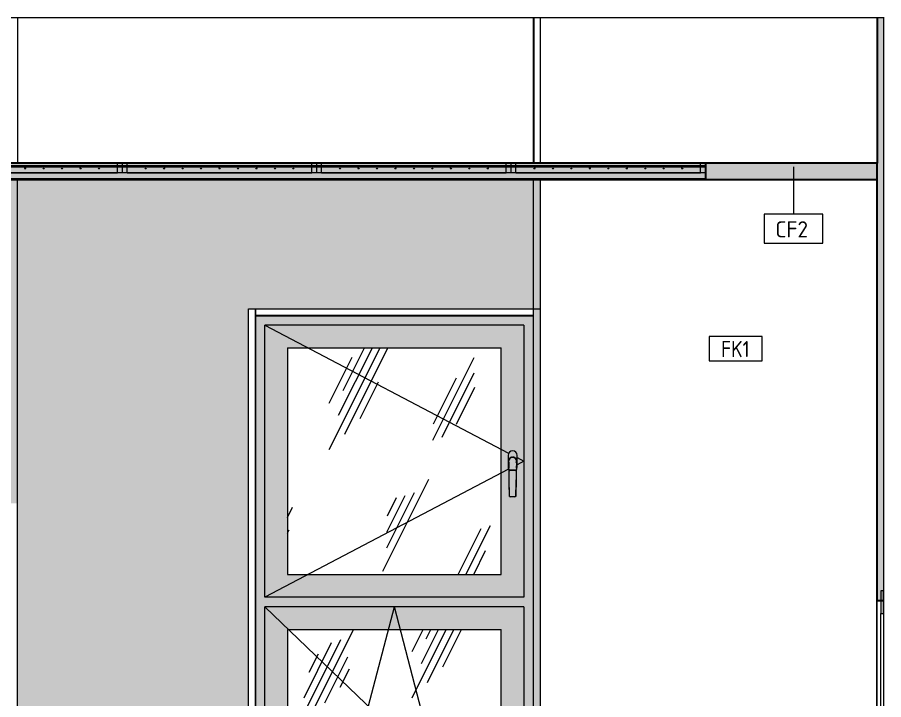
# Model space of a CAD drawing. Header units: millimetres. Extents: x 108302 to 166327, y -1987 to 21700.
# Drawn here: x 130545 to 133219, y 5994 to 8100 of the extents above; entities that cross this region are included whole.
import ezdxf

# ---------------------------------------------------------------- set-up
doc = ezdxf.new("R2010")
doc.units = ezdxf.units.MM
for name, color, linetype, lineweight in [('A-CLNG', 7, 'Continuous', 9), ('A-CLNG-IDEN', 7, 'Continuous', 9), ('A-DOOR-FRAM-1', 7, 'Continuous', 9), ('A-DOOR-FRAM-2', 7, 'Continuous', 18), ('A-FLOR', 7, 'Continuous', 9), ('A-GLAZ', 7, 'Continuous', 9), ('A-WALL', 7, 'Continuous', 9), ('A-WALL-IDEN', 7, 'Continuous', 9), ('A-WALL-PATT', 7, 'Continuous', 9), ('I-WALL', 7, 'Continuous', 9)]:
    doc.layers.add(name, color=color, linetype=linetype, lineweight=lineweight)
for name, color, linetype, lineweight, true_color in [('A-CLNG-1', 7, 'Continuous', 9, 0x787878), ('A-CLNG-FNSH-1', 251, 'Continuous', 30, 0x505050), ('A-CLNG-FNSH-2', 7, 'Continuous', 30, 0x3c3c3c), ('A-WALL-4', 7, 'Continuous', 30, 0x3c3c3c), ('A-WALL-FNSH-3', 7, 'Continuous', 30, 0x3c3c3c), ('I-FURN-2', 7, 'Continuous', 9, 0xacacac), ('I-FURN-4', 7, 'Continuous', 9, 0xc0c0c0), ('I-WALL-1', 7, 'Continuous', 9, 0x787878)]:
    doc.layers.add(name, color=color, linetype=linetype, lineweight=lineweight, true_color=true_color)
doc.layers.add('I-FURN-3', color=7, linetype='Continuous', lineweight=9, true_color=0x7f7f7f, transparency=0.7)
doc.styles.add('GOST Common_1', font='GOST_Common.ttf', dxfattribs={"width": 0.9, "height": 50})
doc.styles.add('GOST Common_2', font='GOST_Common.ttf', dxfattribs={"height": 50})
pattern_1 = [(63.435, (63.5, 31.75), (-255.5833, 766.7475), [317.5, -190.5, 317.5, -190.5, -403.903]), (63.435, (63.5, 31.75), (-255.5833, 766.7475), [-1016, 127, -276.903]), (63.435, (47.6, 47.6), (-255.5833, 766.7475), [254, -317.5, 190.5, -190.5, -467.403]), (63.435, (47.6, 47.6), (-255.5833, 766.7475), [-952.5, 222.25, -245.153]), (63.435, (47.6, 95.25), (-255.5833, 766.7475), [190.5, -381, 127, -190.5, -530.903]), (63.435, (47.6, 95.25), (-255.5833, 766.7475), [-889, 285.75, -245.153]), (63.435, (95.25, 47.6), (-255.5833, 766.7475), [190.5, -381, 158.75, -6404.653]), (63.435, (142.9, 95.25), (-255.5833, 766.7475), [95.25, -476.25, 63.5, -6499.903]), (63.435, (63.5, 174.6), (-255.5833, 766.7475), [63.5, -476.25, 63.5, -254, -562.653]), (63.435, (63.5, 174.6), (-255.5833, 766.7475), [-857.25, 158.75, -403.903]), (63.435, (349.25, 127), (-255.5833, 766.7475), [317.5, -476.25, 381, -251.503]), (63.435, (349.25, 79.4), (-255.5833, 766.7475), [444.5, -317.5, 476.25, -188.003]), (63.435, (381, 95.25), (-255.5833, 766.7475), [508, -254, 381, -276.903]), (63.435, (428.6, 142.9), (-255.5833, 766.7475), [317.5, -444.5, 254, -403.903]), (63.435, (381, 238.1), (-255.5833, 766.7475), [158.75, -635, 190.5, -435.653]), (63.435, (476.25, 190.5), (-255.5833, 766.7475), [127, -635, 127, -530.903])]

# ---------------------------------------------------------------- blocks, each defined once
blk = doc.blocks.new('120_Окно_СКБ_1Ст - 120_Окно_СКБ_1Ст 900х2500_h_ с форточкой-V8-Развертка 2_47-1')
at = {"layer": 'A-GLAZ'}
h = blk.add_hatch(color=256, dxfattribs=at)
h.paths.add_polyline_path([(119271.2, 4700), (120129.2, 4700), (120129.2, 7180), (119271.2, 7180), (119271.2, 4701.8)])
h.paths.add_polyline_path([(119370.2, 4750), (119300.2, 4750), (119300.2, 6280), (120100.2, 6280), (120100.2, 4750), (119843.1, 4750)])
h.paths.add_polyline_path([(119300.2, 6310), (119300.2, 7150), (120100.2, 7150), (120100.2, 6310), (119316.5, 6310)])
h = blk.add_hatch(color=256, dxfattribs=at)
h.paths.add_polyline_path([(119320.2, 6310), (120100.2, 6310), (120100.2, 7150), (119300.2, 7150), (119300.2, 6310), (119316.5, 6310)])
h.paths.add_polyline_path([(119370.2, 6380), (119370.2, 7080), (120030.2, 7080), (120030.2, 6380), (119940.4, 6380)])
h.paths.add_polyline_path([(120072.2, 6620.5), (120056.3, 6620.8), (120055.3, 6621.3), (120055.2, 6621.6), (120054, 6703.8), (120053.1, 6705), (120051.7, 6708.4), (120051.2, 6712), (120051.2, 6748), (120051.7, 6751.6), (120053.1, 6755), (120055.3, 6757.9), (120058.2, 6760.1), (120061.6, 6761.5), (120065.2, 6762), (120068.8, 6761.5), (120072.2, 6760.1), (120075.2, 6757.8), (120077.3, 6755), (120078.7, 6751.6), (120079.2, 6748), (120079.2, 6712), (120078.7, 6708.4), (120077.3, 6705), (120076.3, 6703.6), (120076, 6680.4), (120075.1, 6621.3), (120074.1, 6620.7), (120073, 6620.5)])
h = blk.add_hatch(dxfattribs=at)
h.set_pattern_fill('FP_14', color=256, style=0, pattern_type=2)
h.set_pattern_definition(pattern_1)
h.paths.add_polyline_path([(120030.2, 6380), (120030.2, 7080), (119370.2, 7080), (119370.2, 6380), (119940.4, 6380)])
h = blk.add_hatch(color=256, dxfattribs=at)
h.paths.add_polyline_path([(120053.2, 6730.3), (120053.3, 6731.9), (120053.2, 6730.4)])
h.paths.add_polyline_path([(120054.2, 6703.6), (120053.2, 6729.7), (120053.1, 6733.7), (120053.4, 6734), (120053.7, 6734.4), (120054, 6736.1), (120054.7, 6737.3), (120056.7, 6739.6), (120056.9, 6739.2), (120057.4, 6740), (120057.5, 6740.2), (120059.5, 6741.4), (120062.2, 6742.2), (120066.2, 6742.5), (120069.9, 6741.8), (120072.8, 6740.3), (120075, 6738.2), (120076.6, 6735.7), (120077.3, 6733.8), (120077.1, 6733.5), (120077.5, 6732), (120077.3, 6729.7), (120076.7, 6719.3), (120076.3, 6703.6), (120077.3, 6705), (120078.8, 6708.6), (120079.2, 6713.4), (120079.2, 6748), (120078.7, 6751.6), (120077.3, 6755), (120075.1, 6757.9), (120072.2, 6760.1), (120068.8, 6761.5), (120065.2, 6762), (120061.6, 6761.5), (120058.2, 6760.1), (120055.2, 6757.8), (120053.1, 6755), (120051.7, 6751.6), (120051.2, 6748), (120051.2, 6712), (120051.7, 6708.4), (120053.1, 6705), (120054, 6703.8)])
for points in [[(120054.2, 6701.2), (120054.8, 6701.6), (120057.2, 6701.9), (120058.2, 6701.9), (120060.4, 6725.9), (120061.2, 6732.1), (120062.7, 6739.1), (120063.7, 6742.4), (120060.2, 6741.7), (120057.6, 6740.3), (120057.5, 6739.9), (120057.4, 6739.7), (120056.9, 6739.2), (120056.5, 6739.4), (120055.4, 6738.3), (120053.8, 6735.7), (120053.7, 6735.4), (120053.5, 6734.2), (120053.1, 6733.7), (120053.2, 6729.7), (120053.5, 6725.2), (120054.2, 6701.2)], [(120065, 6701.9), (120072.2, 6701.9), (120070.1, 6725.6), (120068.9, 6733.8), (120067.7, 6739.1), (120066.2, 6742.5), (120064.1, 6742.2), (120063.1, 6740.2), (120062.2, 6737.1), (120061.2, 6732.1), (120059.7, 6719.3), (120058.2, 6701.9), (120064.7, 6701.9)], [(120058.2, 6620.5), (120058.2, 6701.9), (120054.8, 6701.6), (120054.2, 6701.1), (120055.3, 6621.3), (120056.3, 6620.8), (120057.4, 6620.5)], [(120072.2, 6620.5), (120072.2, 6701.9), (120058.2, 6701.9), (120058.2, 6620.5), (120072, 6620.5)], [(120072.2, 6620.5), (120074.3, 6620.8), (120075.1, 6621.3), (120075.2, 6621.6), (120076.1, 6701.4), (120074.5, 6701.8), (120072.2, 6701.9), (120072.2, 6627.5)], [(120076.2, 6700.4), (120076.2, 6700.5), (120076.2, 6700.5)], [(120054.2, 5486.2), (120054.8, 5486.6), (120057.2, 5486.9), (120058.2, 5486.9), (120060.4, 5510.9), (120061.2, 5517.1), (120062.7, 5524.1), (120063.7, 5527.4), (120060.5, 5526.8), (120057.6, 5525.3), (120057.5, 5524.9), (120057.4, 5524.7), (120056.9, 5524.2), (120056.5, 5524.4), (120055.4, 5523.3), (120053.8, 5520.7), (120053.7, 5520.4), (120053.5, 5519.2), (120053.1, 5518.7), (120053.2, 5514.7), (120053.5, 5510.2), (120054.2, 5486.2)], [(120058.2, 5486.9), (120072.2, 5486.9), (120070.1, 5510.6), (120068.9, 5518.8), (120067.7, 5524.1), (120066.2, 5527.5), (120064.1, 5527.2), (120063.1, 5525.1), (120062, 5521.4), (120061.2, 5517.1), (120059.7, 5504.3), (120058.3, 5487.8)], [(120058.2, 5405.5), (120058.2, 5486.9), (120054.8, 5486.6), (120054.2, 5486.1), (120055.3, 5406.3), (120056.3, 5405.8), (120057.4, 5405.5)], [(120068.8, 5405.5), (120072.2, 5405.5), (120072.2, 5486.9), (120058.2, 5486.9), (120058.2, 5405.5), (120065.7, 5405.5)], [(120072.2, 5405.5), (120074.3, 5405.8), (120075.1, 5406.3), (120075.2, 5406.6), (120076.1, 5486.4), (120074.5, 5486.8), (120072.2, 5486.9), (120072.2, 5412.5)], [(120076.2, 5485.4), (120076.2, 5485.5), (120076.2, 5485.5)]]:
    blk.add_hatch(color=256, dxfattribs=at).paths.add_polyline_path(points)
h = blk.add_hatch(color=256, dxfattribs=at)
h.paths.add_polyline_path([(120076.2, 6701.2), (120077.2, 6727.5), (120077.3, 6733), (120077.3, 6733.8), (120077.3, 6734.2), (120075.6, 6737.6), (120073.8, 6739.6), (120071, 6741.4), (120068.2, 6742.2), (120066.2, 6742.5), (120067.5, 6739.7), (120067.7, 6739.1), (120069.2, 6732.1), (120070.7, 6719.8), (120072.6, 6701.9), (120075.7, 6701.6), (120076.1, 6701.3)])
h.paths.add_polyline_path([(120076.6, 6734.7), (120076.2, 6735.7), (120076.6, 6734.9)])
h = blk.add_hatch(color=256, dxfattribs=at)
h.paths.add_polyline_path([(119300.2, 4750), (120100.2, 4750), (120100.2, 6280), (119300.2, 6280), (119300.2, 5171.1)])
h.paths.add_polyline_path([(119940.4, 4820), (119370.2, 4820), (119370.2, 6210), (120030.2, 6210), (120030.2, 4820)])
h.paths.add_polyline_path([(120072.2, 5405.5), (120056.3, 5405.8), (120055.3, 5406.3), (120055.2, 5406.6), (120054, 5488.8), (120053.1, 5490), (120051.7, 5493.4), (120051.2, 5497), (120051.2, 5533), (120051.9, 5537.2), (120053.1, 5540), (120055.3, 5542.9), (120058.2, 5545.1), (120062, 5546.6), (120065.2, 5547), (120068.8, 5546.5), (120072.2, 5545.1), (120075.1, 5542.9), (120077.3, 5540), (120078.7, 5536.6), (120079.2, 5533), (120079.2, 5497), (120078.7, 5493.4), (120077.3, 5490), (120076.3, 5488.6), (120076, 5465.4), (120075.1, 5406.3), (120074.1, 5405.7), (120073, 5405.5)])
h = blk.add_hatch(dxfattribs=at)
h.set_pattern_fill('FP_14', color=256, style=0, pattern_type=2)
h.set_pattern_definition(pattern_1)
h.paths.add_polyline_path([(120030.2, 4820), (120030.2, 6210), (119370.2, 6210), (119370.2, 4820), (119940.4, 4820)])
h = blk.add_hatch(color=256, dxfattribs=at)
h.paths.add_polyline_path([(120053.2, 5515.3), (120053.3, 5516.9), (120053.2, 5515.4)])
h.paths.add_polyline_path([(120054.2, 5488.6), (120053.2, 5514.7), (120053.1, 5518.7), (120053.4, 5519), (120053.7, 5519.4), (120054, 5521.1), (120054.9, 5522.6), (120056.7, 5524.6), (120056.9, 5524.2), (120057.4, 5525), (120057.5, 5525.2), (120059.5, 5526.4), (120062.2, 5527.2), (120066.2, 5527.5), (120069.9, 5526.8), (120072.8, 5525.3), (120075, 5523.2), (120076.6, 5520.7), (120077.3, 5518.8), (120077.1, 5518.5), (120077.5, 5517), (120077.3, 5514.7), (120076.7, 5504.3), (120076.3, 5488.6), (120077.3, 5490), (120078.7, 5493.4), (120079.2, 5498.4), (120079.2, 5533), (120078.5, 5537.2), (120077.3, 5540), (120075.1, 5542.9), (120072.2, 5545.1), (120068.8, 5546.5), (120065.2, 5547), (120061.6, 5546.5), (120058.2, 5545.1), (120055.3, 5542.9), (120053.1, 5540), (120051.7, 5536.6), (120051.2, 5533), (120051.2, 5497), (120051.7, 5493.4), (120053.1, 5490), (120054, 5488.8)])
h = blk.add_hatch(color=256, dxfattribs=at)
h.paths.add_polyline_path([(120076.2, 5486.2), (120077.2, 5512.5), (120077.3, 5518), (120077.3, 5518.8), (120077.3, 5519.2), (120075.6, 5522.6), (120073.9, 5524.5), (120071, 5526.4), (120068.2, 5527.2), (120066.3, 5527.4), (120067.5, 5524.8), (120068.3, 5522), (120069.2, 5517.1), (120070.7, 5504.8), (120072.6, 5486.9), (120075.7, 5486.6), (120076.1, 5486.3)])
h.paths.add_polyline_path([(120076.6, 5519.7), (120076.2, 5520.7), (120076.6, 5519.9)])
for p, q in [((119250.2, 4700), (119250.2, 7200)), ((119250.2, 7200), (120150.2, 7200)), ((120150.2, 7200), (120150.2, 4700)), ((119300.2, 6310), (119300.2, 7150)), ((120100.2, 7150), (119300.2, 7150)), ((119300.2, 7150), (120053, 6754.8)), ((120100.2, 7150), (120100.2, 6310)), ((119370.2, 7080), (119370.2, 6380)), ((119370.2, 7080), (120030.2, 7080)), ((120030.2, 6380), (120030.2, 7080)), ((120051.2, 6748), (120051.2, 6712)), ((120051.2, 6748), (120051.2, 6712)), ((120064.2, 6742.5), (120066.3, 6742.5)), ((120064.2, 6742.5), (120066.2, 6742.5)), ((120066.3, 6741.5), (120064.2, 6741.5)), ((120066.2, 6742.5), (120069.2, 6742.1)), ((120079.2, 6712), (120079.2, 6748)), ((120079.2, 6712), (120079.2, 6748)), ((120079.3, 6741), (120100.2, 6730)), ((120052.7, 6729), (120052.7, 6731)), ((120055.2, 6621.6), (120053.7, 6730.8)), ((120076.7, 6731), (120075.2, 6621.6)), ((120077.7, 6731), (120077.7, 6729)), ((120100.2, 6730), (120079.3, 6719)), ((120053, 6705.2), (119300.2, 6310)), ((120054.2, 6701.2), (120054.2, 6700.5)), ((120054.2, 6700.5), (120054.2, 6701.2)), ((120054.2, 6700.5), (120054.2, 6700.5)), ((120056.2, 6701.8), (120057.2, 6701.9)), ((120057.2, 6701.9), (120058.2, 6701.9)), ((120072.2, 6701.9), (120058.2, 6701.9)), ((120058.2, 6701.9), (120072.2, 6701.9)), ((120072.2, 6701.9), (120073.3, 6701.9)), ((120073.3, 6701.9), (120074.2, 6701.8)), ((120076.2, 6700.5), (120076.2, 6701.2)), ((120076.2, 6701.2), (120076.2, 6700.5)), ((120072.2, 6620.5), (120058.2, 6620.5)), ((120072.2, 6620.5), (120058.2, 6620.5)), ((119370.2, 6380), (120030.2, 6380)), ((120100.2, 6310), (119300.2, 6310)), ((119300.2, 4750), (119300.2, 6280)), ((120100.2, 6280), (119300.2, 6280)), ((119300.2, 4750), (119700.2, 6280)), ((119300.2, 6280), (120067, 5546.8)), ((120100.2, 4750), (119700.2, 6280)), ((120100.2, 6280), (120100.2, 4750)), ((119370.2, 6210), (119370.2, 4820)), ((119370.2, 6210), (120030.2, 6210)), ((120030.2, 4820), (120030.2, 6210)), ((120078.9, 5535.4), (120100.2, 5515)), ((120051.2, 5533), (120051.2, 5497)), ((120051.2, 5533), (120051.2, 5497)), ((120052.7, 5514), (120052.7, 5516)), ((120055.2, 5406.6), (120053.7, 5515.8)), ((120064.2, 5527.5), (120066.3, 5527.5)), ((120064.2, 5527.5), (120066.2, 5527.5)), ((120066.3, 5526.5), (120064.2, 5526.5)), ((120076.7, 5516), (120075.2, 5406.6)), ((120077.7, 5516), (120077.7, 5514)), ((120100.2, 5515), (120078.9, 5494.6)), ((120079.2, 5497), (120079.2, 5533)), ((120079.2, 5497), (120079.2, 5533)), ((120054.2, 5486.2), (120054.2, 5485.5)), ((120054.2, 5485.5), (120054.2, 5486.2)), ((120054.2, 5485.5), (120054.2, 5485.5)), ((120056.2, 5486.8), (120057.2, 5486.9)), ((120057.2, 5486.9), (120058.2, 5486.9)), ((120072.2, 5486.9), (120058.2, 5486.9)), ((120058.2, 5486.9), (120072.2, 5486.9)), ((120072.2, 5486.9), (120073.3, 5486.9)), ((120073.3, 5486.9), (120074.2, 5486.8)), ((120076.2, 5485.5), (120076.2, 5486.2)), ((120076.2, 5486.2), (120076.2, 5485.5)), ((120054.4, 5471.2), (119300.2, 4750)), ((120072.2, 5405.5), (120058.2, 5405.5)), ((120072.2, 5405.5), (120058.2, 5405.5)), ((119370.2, 4820), (120030.2, 4820)), ((120100.2, 4750), (119300.2, 4750)), ((120150.2, 4700), (119250.2, 4700))]:
    blk.add_line(p, q, dxfattribs=at)
at = {"layer": 'A-GLAZ', "flags": 128}
for points in [[(120052.7, 6731), (120053.1, 6734), (120054.3, 6736.7), (120056.1, 6739.1), (120058.5, 6741), (120061.2, 6742.1), (120064.2, 6742.5)], [(120069.4, 6742), (120072, 6741), (120074.3, 6739.1), (120076.2, 6736.7), (120077.3, 6734), (120077.7, 6731)], [(120053.4, 6725.2), (120053.1, 6726), (120052.7, 6729)], [(120053.1, 6726.2), (120053.2, 6725.5), (120053.6, 6719.4), (120053.9, 6712.4), (120054, 6708.6)], [(120077.3, 6726.2), (120077.2, 6725.5), (120076.8, 6719.4), (120076.5, 6712.4), (120076.4, 6708.6)], [(120077.7, 6729), (120077.3, 6726), (120077.1, 6725.2)], [(120058.2, 6701.9), (120057.2, 6701.9), (120056.2, 6701.8), (120055.4, 6701.7), (120054.8, 6701.6), (120054.4, 6701.4), (120054.2, 6701.2)], [(120054.2, 6701.2), (120054.4, 6701.4), (120054.8, 6701.6)], [(120054.8, 6701.6), (120055.4, 6701.7), (120056.2, 6701.8)], [(120076.2, 6701.2), (120076.1, 6701.4), (120075.7, 6701.6), (120075, 6701.7), (120074.2, 6701.8), (120073.3, 6701.9), (120072.2, 6701.9)], [(120074.2, 6701.8), (120075, 6701.7), (120075.7, 6701.6)], [(120075.7, 6701.6), (120076.1, 6701.4), (120076.2, 6701.2)], [(120055.2, 6621.6), (120054.7, 6662.7), (120054.6, 6672.5)], [(120075.2, 6621.6), (120075.7, 6662.7), (120075.9, 6672.5)], [(120058.2, 6620.5), (120057.4, 6620.5), (120056.7, 6620.6), (120056.1, 6620.8), (120055.6, 6621), (120055.3, 6621.3), (120055.2, 6621.6)], [(120075.2, 6621.6), (120075.1, 6621.3), (120074.8, 6621), (120074.3, 6620.8), (120073.7, 6620.6), (120073, 6620.5), (120072.2, 6620.5)], [(120052.7, 5516), (120053.1, 5519), (120054.3, 5521.7), (120056.1, 5524.1), (120058.5, 5526), (120061.2, 5527.1), (120064.2, 5527.5)], [(120053.4, 5510.2), (120053.1, 5511), (120052.7, 5514)], [(120053.1, 5511.2), (120053.2, 5510.5), (120053.6, 5504.4), (120053.9, 5497.4), (120054, 5493.6)], [(120066.2, 5527.5), (120069.2, 5527.1), (120072, 5526), (120074.3, 5524.1), (120076.2, 5521.7), (120077.3, 5519), (120077.7, 5516)], [(120077.3, 5511.2), (120077.2, 5510.5), (120076.8, 5504.4), (120076.5, 5497.4), (120076.4, 5493.6)], [(120077.7, 5514), (120077.3, 5511), (120077.1, 5510.2)], [(120058.2, 5486.9), (120057.2, 5486.9), (120056.2, 5486.8), (120055.4, 5486.7), (120054.8, 5486.6), (120054.4, 5486.4), (120054.2, 5486.2)], [(120054.2, 5486.2), (120054.4, 5486.4), (120054.8, 5486.6)], [(120054.8, 5486.6), (120055.4, 5486.7), (120056.2, 5486.8)], [(120076.2, 5486.2), (120076.1, 5486.4), (120075.7, 5486.6), (120075, 5486.7), (120074.2, 5486.8), (120073.3, 5486.9), (120072.2, 5486.9)], [(120074.2, 5486.8), (120075, 5486.7), (120075.7, 5486.6)], [(120075.7, 5486.6), (120076.1, 5486.4), (120076.2, 5486.2)], [(120055.2, 5406.6), (120054.7, 5447.7), (120054.6, 5457.5)], [(120075.2, 5406.6), (120075.7, 5447.7), (120075.9, 5457.5)], [(120058.2, 5405.5), (120057.4, 5405.5), (120056.7, 5405.6), (120056.1, 5405.8), (120055.6, 5406), (120055.3, 5406.3), (120055.2, 5406.6)], [(120075.2, 5406.6), (120075.1, 5406.3), (120074.8, 5406), (120074.3, 5405.8), (120073.7, 5405.6), (120073, 5405.5), (120072.2, 5405.5)]]:
    blk.add_lwpolyline(points, dxfattribs=at)
at = {"layer": 'A-GLAZ'}
for centre, radius, start, end in [((120065.2, 6748), 14, 0, 180), ((120065.2, 6748), 14, 0, 180), ((120064.2, 6731), 11.5, 90.2744, 204.8614), ((120064.2, 6731), 10.5, 90.2744, 181.3109), ((120066.2, 6731), 11.5, 335.1322, 89.7256), ((120066.2, 6731), 10.5, 0.0023, 89.7256), ((120065.2, 6712), 14, 180, 217.3919), ((120065.2, 6712), 14, 180, 217.174), ((120065.2, 6712), 14, 322.6053, 0), ((120065.2, 6712), 14, 322.826, 0), ((120065.2, 5533), 14, 0, 180), ((120065.2, 5533), 14, 0, 180), ((120064.2, 5516), 11.5, 90.2744, 204.8614), ((120064.2, 5516), 10.5, 90.2744, 181.3109), ((120066.2, 5516), 11.5, 335.1322, 89.7256), ((120066.2, 5516), 10.5, 0.0023, 89.7256), ((120065.2, 5497), 14, 180, 217.3919), ((120065.2, 5497), 14, 180, 217.174), ((120065.2, 5497), 14, 322.6053, 0), ((120065.2, 5497), 14, 322.826, 0)]:
    blk.add_arc(centre, radius, start, end, dxfattribs=at)
for centre, start_param, end_param in [((120058.2, 6621.6), 3.142903, 4.711079), ((120072.2, 6621.6), 4.713699, 6.278048), ((120058.2, 5406.6), 3.142903, 4.711079), ((120072.2, 5406.6), 4.713699, 6.278048)]:
    blk.add_ellipse(centre, major_axis=(3, 0), ratio=0.374607, start_param=start_param, end_param=end_param, dxfattribs=at)
blk = doc.blocks.new('110_Дверь_СКБ_1Ст_Внутренняя1 - Д-8 950x2100h_охрана-31784688-Развертка 2_47-1')
at = {"layer": 'A-DOOR-FRAM-1'}
for p, q in [((121202, 4200), (121202, 6260)), ((121210, 6250), (121210, 4214))]:
    blk.add_line(p, q, dxfattribs=at)
at = {"layer": 'A-DOOR-FRAM-2'}
for p, q in [((121202, 6330), (121202, 6260)), ((121210, 6330), (121202, 6330)), ((121210, 6260), (121210, 6330)), ((121210.5, 6300), (121210, 6300)), ((121210, 6300), (121210, 6250)), ((121202, 6260), (121210, 6260)), ((121210, 6250), (121210.5, 6250)), ((121210.5, 4214), (121210, 4214)), ((121210, 4214), (121210, 4200)), ((121210, 4200), (121210.5, 4200))]:
    blk.add_line(p, q, dxfattribs=at)
blk = doc.blocks.new('Панель потолочная - Панель потолочная_ 1200х600-V23-Развертка 2_47-1')
at = {"layer": 'I-FURN-3'}
h = blk.add_hatch(color=256, dxfattribs=at)
h.paths.add_polyline_path([(118829.1, 7620), (118860.6, 7620), (118860.6, 7650), (118260.6, 7650), (118260.6, 7620), (118790.4, 7620)])
h.paths.add_polyline_path([(118731.6, 7633.3), (118731, 7633.4), (118729.4, 7634.6), (118729.2, 7635.2), (118729.4, 7636.9), (118730.4, 7638), (118732.3, 7638.3), (118733.4, 7637.5), (118734, 7636.5), (118734, 7635.6), (118733.4, 7634.1), (118732.9, 7633.9)])
h.paths.add_polyline_path([(118788.6, 7633.3), (118788, 7633.4), (118786.4, 7634.6), (118786.2, 7635.2), (118786.4, 7636.9), (118787.4, 7638), (118789.3, 7638.3), (118790.4, 7637.5), (118791, 7636.5), (118791, 7635.6), (118790.4, 7634.1), (118789.9, 7633.9)])
h.paths.add_polyline_path([(118674.6, 7633.3), (118674, 7633.4), (118672.4, 7634.6), (118672.2, 7635.2), (118672.4, 7637.1), (118674, 7638.3), (118675.3, 7638.3), (118676.8, 7637.1), (118677.1, 7635.8), (118676.4, 7634.1), (118674.8, 7633.4)])
h.paths.add_polyline_path([(118560.6, 7633.3), (118559.5, 7633.7), (118558.8, 7634.1), (118558.1, 7635.8), (118558.2, 7636.5), (118559.4, 7638), (118560.6, 7638.3), (118562.4, 7637.6), (118562.9, 7636.5), (118563.1, 7635.8), (118562.8, 7634.6), (118561.9, 7633.7)])
h.paths.add_polyline_path([(118617.6, 7633.3), (118615.8, 7634.1), (118615.1, 7635.8), (118615.2, 7636.5), (118616.4, 7638), (118617.6, 7638.3), (118619.4, 7637.6), (118619.9, 7636.5), (118620.1, 7635.8), (118619.8, 7634.6), (118618.9, 7633.7)])
h.paths.add_polyline_path([(118503.6, 7633.3), (118502.4, 7633.7), (118501.6, 7634.6), (118501.1, 7635.8), (118501.2, 7636.5), (118502.4, 7638), (118503.6, 7638.3), (118505.4, 7637.6), (118506.1, 7635.8), (118505.8, 7634.6), (118504.3, 7633.4)])
h.paths.add_polyline_path([(118389.6, 7633.3), (118389, 7633.4), (118387.4, 7634.6), (118387.2, 7635.2), (118387.4, 7636.9), (118388.4, 7638), (118390.3, 7638.3), (118391.4, 7637.5), (118392, 7636.5), (118392, 7635.6), (118391.4, 7634.1), (118390.9, 7633.9)])
h.paths.add_polyline_path([(118332.6, 7633.3), (118332, 7633.4), (118330.4, 7634.6), (118330.2, 7635.2), (118330.4, 7636.9), (118331.4, 7638), (118333.3, 7638.3), (118334.4, 7637.5), (118335, 7636.5), (118335, 7635.6), (118334.4, 7634.1), (118333.9, 7633.9)])
h.paths.add_polyline_path([(118446, 7633.4), (118444.8, 7634.1), (118444.2, 7635.2), (118444.2, 7636.5), (118444.8, 7637.6), (118446.6, 7638.3), (118447.3, 7638.3), (118448.8, 7637.1), (118449.1, 7635.8), (118448.4, 7634.1), (118447.3, 7633.4)])
h = blk.add_hatch(color=256, dxfattribs=at)
h.paths.add_polyline_path([(118731.6, 7633.3), (118733.4, 7634.1), (118734.1, 7635.8), (118733.8, 7637.1), (118732.3, 7638.3), (118730.4, 7638), (118729.8, 7637.6), (118729.2, 7636.5), (118729.4, 7634.6), (118731, 7633.4)])
h.paths.add_polyline_path([(118788.6, 7633.3), (118790.4, 7634.1), (118791.1, 7635.8), (118790.8, 7637.1), (118789.3, 7638.3), (118787.4, 7638), (118786.8, 7637.6), (118786.2, 7636.5), (118786.4, 7634.6), (118788, 7633.4)])
h.paths.add_polyline_path([(118560.6, 7633.3), (118561.9, 7633.7), (118562.8, 7634.6), (118563.1, 7635.8), (118562.4, 7637.6), (118560.6, 7638.3), (118559.4, 7638), (118558.2, 7636.5), (118558.2, 7635.6), (118558.8, 7634.1), (118560, 7633.4)])
h.paths.add_polyline_path([(118674.6, 7633.3), (118676.4, 7634.1), (118677.1, 7635.8), (118676.8, 7637.1), (118676.4, 7637.6), (118675.3, 7638.3), (118674, 7638.3), (118672.4, 7637.1), (118672.2, 7635.2), (118672.8, 7634.1), (118674, 7633.4)])
h.paths.add_polyline_path([(118617.6, 7633.3), (118618.9, 7633.7), (118619.8, 7634.6), (118620.1, 7635.8), (118619.4, 7637.6), (118617.6, 7638.3), (118616.4, 7638), (118615.2, 7636.5), (118615.2, 7635.6), (118615.8, 7634.1), (118616.4, 7633.7)])
h.paths.add_polyline_path([(118503.6, 7633.3), (118504.6, 7633.7), (118505.8, 7634.6), (118506.1, 7635.8), (118505.4, 7637.6), (118503.6, 7638.3), (118502.4, 7638), (118501.2, 7636.5), (118501.2, 7635.6), (118501.8, 7634.1), (118503, 7633.4)])
h.paths.add_polyline_path([(118389.6, 7633.3), (118391.4, 7634.1), (118392.1, 7635.8), (118391.8, 7637.1), (118390.3, 7638.3), (118388.4, 7638), (118387.8, 7637.6), (118387.2, 7636.5), (118387.4, 7634.6), (118389, 7633.4)])
h.paths.add_polyline_path([(118332.6, 7633.3), (118334.4, 7634.1), (118335.1, 7635.8), (118334.8, 7637.1), (118333.3, 7638.3), (118331.4, 7638), (118330.8, 7637.6), (118330.2, 7636.5), (118330.4, 7634.6), (118332, 7633.4)])
h.paths.add_polyline_path([(118447.3, 7633.4), (118448.4, 7634.1), (118449.1, 7635.8), (118448.8, 7637.1), (118447.3, 7638.3), (118446.6, 7638.3), (118444.8, 7637.6), (118444.2, 7636.5), (118444.2, 7635.2), (118444.8, 7634.1), (118446, 7633.4)])
at = {"layer": 'I-FURN-2'}
for p, q in [((118845.6, 7650), (118275.6, 7650)), ((118275.6, 7620), (118275.6, 7650)), ((118845.6, 7620), (118845.6, 7650)), ((118275.6, 7620), (118845.6, 7620))]:
    blk.add_line(p, q, dxfattribs=at)
for centre, start, end in [((118332.6, 7635.8), 0, 180), ((118332.6, 7635.8), 180, 0), ((118389.6, 7635.8), 0, 180), ((118389.6, 7635.8), 180, 0), ((118446.6, 7635.8), 0, 180), ((118446.6, 7635.8), 180, 0), ((118503.6, 7635.8), 0, 180), ((118503.6, 7635.8), 180, 0), ((118560.6, 7635.8), 0, 180), ((118560.6, 7635.8), 180, 0), ((118617.6, 7635.8), 0, 180), ((118617.6, 7635.8), 180, 0), ((118674.6, 7635.8), 0, 180), ((118674.6, 7635.8), 180, 0), ((118731.6, 7635.8), 0, 180), ((118731.6, 7635.8), 180, 0), ((118788.6, 7635.8), 0, 180), ((118788.6, 7635.8), 180, 0)]:
    blk.add_arc(centre, 2.5, start, end, dxfattribs=at)
at = {"layer": 'I-FURN-4'}
for p, q in [((118260.6, 7650), (118860.6, 7650)), ((118260.6, 7620), (118260.6, 7650)), ((118860.6, 7620), (118860.6, 7650)), ((118860.6, 7620), (118260.6, 7620))]:
    blk.add_line(p, q, dxfattribs=at)
blk = doc.blocks.new('Панель потолочная - Панель потолочная_ 1200х600-V24-Развертка 2_47-1')
at = {"layer": 'I-FURN-3'}
h = blk.add_hatch(color=256, dxfattribs=at)
h.paths.add_polyline_path([(118860.6, 7620), (119460.6, 7620), (119460.6, 7650), (118860.6, 7650), (118860.6, 7633.3)])
h.paths.add_polyline_path([(119388.6, 7633.3), (119388, 7633.4), (119386.4, 7634.6), (119386.2, 7635.2), (119386.4, 7636.9), (119387.4, 7638), (119389.3, 7638.3), (119390.4, 7637.5), (119391, 7636.5), (119391, 7635.6), (119390.4, 7634.1), (119389.9, 7633.9)])
h.paths.add_polyline_path([(119331.6, 7633.3), (119331, 7633.4), (119329.4, 7634.6), (119329.2, 7635.2), (119329.4, 7636.9), (119330.4, 7638), (119332.3, 7638.3), (119333.4, 7637.5), (119334, 7636.5), (119334, 7635.6), (119333.4, 7634.1), (119332.9, 7633.9)])
h.paths.add_polyline_path([(119217.6, 7633.3), (119215.8, 7634.1), (119215.1, 7635.8), (119215.2, 7636.5), (119216.4, 7638), (119217.6, 7638.3), (119219.4, 7637.6), (119219.9, 7636.5), (119220.1, 7635.8), (119219.8, 7634.6), (119218.9, 7633.7)])
h.paths.add_polyline_path([(119160.6, 7633.3), (119159.5, 7633.7), (119158.8, 7634.1), (119158.1, 7635.8), (119158.2, 7636.5), (119159.4, 7638), (119160.6, 7638.3), (119162.4, 7637.6), (119162.9, 7636.5), (119163.1, 7635.8), (119162.8, 7634.6), (119161.9, 7633.7)])
h.paths.add_polyline_path([(119274.6, 7633.3), (119274, 7633.4), (119272.4, 7634.6), (119272.2, 7635.2), (119272.4, 7637.1), (119274, 7638.3), (119275.3, 7638.3), (119276.8, 7637.1), (119277.1, 7635.8), (119276.4, 7634.1), (119274.8, 7633.4)])
h.paths.add_polyline_path([(119103.6, 7633.3), (119102.4, 7633.7), (119101.6, 7634.6), (119101.1, 7635.8), (119101.2, 7636.5), (119102.4, 7638), (119103.6, 7638.3), (119105.4, 7637.6), (119106.1, 7635.8), (119105.8, 7634.6), (119104.3, 7633.4)])
h.paths.add_polyline_path([(118989.6, 7633.3), (118989, 7633.4), (118987.4, 7634.6), (118987.2, 7635.2), (118987.4, 7636.9), (118988.4, 7638), (118990.3, 7638.3), (118991.4, 7637.5), (118992, 7636.5), (118992, 7635.6), (118991.4, 7634.1), (118990.9, 7633.9)])
h.paths.add_polyline_path([(118932.6, 7633.3), (118932, 7633.4), (118930.4, 7634.6), (118930.2, 7635.2), (118930.4, 7636.9), (118931.4, 7638), (118933.3, 7638.3), (118934.4, 7637.5), (118935, 7636.5), (118935, 7635.6), (118934.4, 7634.1), (118933.9, 7633.9)])
h.paths.add_polyline_path([(119046, 7633.4), (119044.8, 7634.1), (119044.2, 7635.2), (119044.2, 7636.5), (119044.8, 7637.6), (119046.6, 7638.3), (119047.3, 7638.3), (119048.8, 7637.1), (119049.1, 7635.8), (119048.4, 7634.1), (119047.3, 7633.4)])
h = blk.add_hatch(color=256, dxfattribs=at)
h.paths.add_polyline_path([(119331.6, 7633.3), (119333.4, 7634.1), (119334.1, 7635.8), (119333.8, 7637.1), (119332.3, 7638.3), (119330.4, 7638), (119329.8, 7637.6), (119329.2, 7636.5), (119329.4, 7634.6), (119331, 7633.4)])
h.paths.add_polyline_path([(119388.6, 7633.3), (119390.4, 7634.1), (119391.1, 7635.8), (119390.8, 7637.1), (119389.3, 7638.3), (119387.4, 7638), (119386.8, 7637.6), (119386.2, 7636.5), (119386.4, 7634.6), (119388, 7633.4)])
h.paths.add_polyline_path([(119274.6, 7633.3), (119276.4, 7634.1), (119277.1, 7635.8), (119276.8, 7637.1), (119276.4, 7637.6), (119275.3, 7638.3), (119274, 7638.3), (119272.4, 7637.1), (119272.2, 7635.2), (119272.8, 7634.1), (119274, 7633.4)])
h.paths.add_polyline_path([(119217.6, 7633.3), (119218.9, 7633.7), (119219.8, 7634.6), (119220.1, 7635.8), (119219.4, 7637.6), (119217.6, 7638.3), (119216.4, 7638), (119215.2, 7636.5), (119215.2, 7635.6), (119215.8, 7634.1), (119216.4, 7633.7)])
h.paths.add_polyline_path([(119160.6, 7633.3), (119161.9, 7633.7), (119162.8, 7634.6), (119163.1, 7635.8), (119162.4, 7637.6), (119160.6, 7638.3), (119159.4, 7638), (119158.2, 7636.5), (119158.2, 7635.6), (119158.8, 7634.1), (119160, 7633.4)])
h.paths.add_polyline_path([(119103.6, 7633.3), (119104.6, 7633.7), (119105.8, 7634.6), (119106.1, 7635.8), (119105.4, 7637.6), (119103.6, 7638.3), (119102.4, 7638), (119101.2, 7636.5), (119101.2, 7635.6), (119101.8, 7634.1), (119103, 7633.4)])
h.paths.add_polyline_path([(118989.6, 7633.3), (118991.4, 7634.1), (118992.1, 7635.8), (118991.8, 7637.1), (118990.3, 7638.3), (118988.4, 7638), (118987.8, 7637.6), (118987.2, 7636.5), (118987.4, 7634.6), (118989, 7633.4)])
h.paths.add_polyline_path([(118932.6, 7633.3), (118934.4, 7634.1), (118935.1, 7635.8), (118934.8, 7637.1), (118933.3, 7638.3), (118931.4, 7638), (118930.8, 7637.6), (118930.2, 7636.5), (118930.4, 7634.6), (118932, 7633.4)])
h.paths.add_polyline_path([(119047.3, 7633.4), (119048.4, 7634.1), (119049.1, 7635.8), (119048.8, 7637.1), (119047.3, 7638.3), (119046.6, 7638.3), (119044.8, 7637.6), (119044.2, 7636.5), (119044.2, 7635.2), (119044.8, 7634.1), (119046, 7633.4)])
at = {"layer": 'I-FURN-2'}
for p, q in [((119445.6, 7650), (118875.6, 7650)), ((118875.6, 7620), (118875.6, 7650)), ((119445.6, 7620), (119445.6, 7650)), ((118875.6, 7620), (119445.6, 7620))]:
    blk.add_line(p, q, dxfattribs=at)
for centre, start, end in [((118932.6, 7635.8), 0, 180), ((118932.6, 7635.8), 180, 0), ((118989.6, 7635.8), 0, 180), ((118989.6, 7635.8), 180, 0), ((119046.6, 7635.8), 0, 180), ((119046.6, 7635.8), 180, 0), ((119103.6, 7635.8), 0, 180), ((119103.6, 7635.8), 180, 0), ((119160.6, 7635.8), 0, 180), ((119160.6, 7635.8), 180, 0), ((119217.6, 7635.8), 0, 180), ((119217.6, 7635.8), 180, 0), ((119274.6, 7635.8), 0, 180), ((119274.6, 7635.8), 180, 0), ((119331.6, 7635.8), 0, 180), ((119331.6, 7635.8), 180, 0), ((119388.6, 7635.8), 0, 180), ((119388.6, 7635.8), 180, 0)]:
    blk.add_arc(centre, 2.5, start, end, dxfattribs=at)
at = {"layer": 'I-FURN-4'}
for p, q in [((118860.6, 7650), (119460.6, 7650)), ((118860.6, 7620), (118860.6, 7650)), ((119460.6, 7620), (119460.6, 7650)), ((119460.6, 7620), (118860.6, 7620))]:
    blk.add_line(p, q, dxfattribs=at)
blk = doc.blocks.new('Панель потолочная - Панель потолочная_ 1200х600-V25-Развертка 2_47-1')
at = {"layer": 'I-FURN-3'}
h = blk.add_hatch(color=256, dxfattribs=at)
h.paths.add_polyline_path([(119648.8, 7620), (120060.6, 7620), (120060.6, 7650), (119460.6, 7650), (119460.6, 7620), (119648.4, 7620)])
h.paths.add_polyline_path([(119988.6, 7633.3), (119988, 7633.4), (119986.4, 7634.6), (119986.2, 7635.2), (119986.4, 7636.9), (119987.4, 7638), (119989.3, 7638.3), (119990.4, 7637.5), (119991, 7636.5), (119991, 7635.6), (119990.4, 7634.1), (119989.9, 7633.9)])
h.paths.add_polyline_path([(119931.6, 7633.3), (119931, 7633.4), (119929.4, 7634.6), (119929.2, 7635.2), (119929.4, 7636.9), (119930.4, 7638), (119932.3, 7638.3), (119933.4, 7637.5), (119934, 7636.5), (119934, 7635.6), (119933.4, 7634.1), (119932.9, 7633.9)])
h.paths.add_polyline_path([(119874.6, 7633.3), (119874, 7633.4), (119872.4, 7634.6), (119872.2, 7635.2), (119872.4, 7637.1), (119874, 7638.3), (119875.3, 7638.3), (119876.8, 7637.1), (119877.1, 7635.8), (119876.4, 7634.1), (119874.8, 7633.4)])
h.paths.add_polyline_path([(119760.6, 7633.3), (119759.5, 7633.7), (119758.8, 7634.1), (119758.1, 7635.8), (119758.2, 7636.5), (119759.4, 7638), (119760.6, 7638.3), (119762.4, 7637.6), (119762.9, 7636.5), (119763.1, 7635.8), (119762.8, 7634.6), (119761.9, 7633.7)])
h.paths.add_polyline_path([(119703.6, 7633.3), (119702.4, 7633.7), (119701.6, 7634.6), (119701.1, 7635.8), (119701.2, 7636.5), (119702.4, 7638), (119703.6, 7638.3), (119705.4, 7637.6), (119706.1, 7635.8), (119705.8, 7634.6), (119704.3, 7633.4)])
h.paths.add_polyline_path([(119589.6, 7633.3), (119589, 7633.4), (119587.4, 7634.6), (119587.2, 7635.2), (119587.4, 7636.9), (119588.4, 7638), (119590.3, 7638.3), (119591.4, 7637.5), (119592, 7636.5), (119592, 7635.6), (119591.4, 7634.1), (119590.9, 7633.9)])
h.paths.add_polyline_path([(119532.6, 7633.3), (119532, 7633.4), (119530.4, 7634.6), (119530.2, 7635.2), (119530.4, 7636.9), (119531.4, 7638), (119533.3, 7638.3), (119534.4, 7637.5), (119535, 7636.5), (119535, 7635.6), (119534.4, 7634.1), (119533.9, 7633.9)])
h.paths.add_polyline_path([(119817.6, 7633.3), (119815.8, 7634.1), (119815.1, 7635.8), (119815.2, 7636.5), (119816.4, 7638), (119817.6, 7638.3), (119819.4, 7637.6), (119819.9, 7636.5), (119820.1, 7635.8), (119819.8, 7634.6), (119818.9, 7633.7)])
h.paths.add_polyline_path([(119646, 7633.4), (119644.8, 7634.1), (119644.2, 7635.2), (119644.2, 7636.5), (119644.8, 7637.6), (119646.6, 7638.3), (119647.3, 7638.3), (119648.8, 7637.1), (119649.1, 7635.8), (119648.4, 7634.1), (119647.3, 7633.4)])
h = blk.add_hatch(color=256, dxfattribs=at)
h.paths.add_polyline_path([(119988.6, 7633.3), (119990.4, 7634.1), (119991.1, 7635.8), (119990.8, 7637.1), (119989.3, 7638.3), (119987.4, 7638), (119986.8, 7637.6), (119986.2, 7636.5), (119986.4, 7634.6), (119988, 7633.4)])
h.paths.add_polyline_path([(119931.6, 7633.3), (119933.4, 7634.1), (119934.1, 7635.8), (119933.8, 7637.1), (119932.3, 7638.3), (119930.4, 7638), (119929.8, 7637.6), (119929.2, 7636.5), (119929.4, 7634.6), (119931, 7633.4)])
h.paths.add_polyline_path([(119874.6, 7633.3), (119876.4, 7634.1), (119877.1, 7635.8), (119876.8, 7637.1), (119876.4, 7637.6), (119875.3, 7638.3), (119874, 7638.3), (119872.4, 7637.1), (119872.2, 7635.2), (119872.8, 7634.1), (119874, 7633.4)])
h.paths.add_polyline_path([(119760.6, 7633.3), (119761.9, 7633.7), (119762.8, 7634.6), (119763.1, 7635.8), (119762.4, 7637.6), (119760.6, 7638.3), (119759.4, 7638), (119758.2, 7636.5), (119758.2, 7635.6), (119758.8, 7634.1), (119760, 7633.4)])
h.paths.add_polyline_path([(119817.6, 7633.3), (119818.9, 7633.7), (119819.8, 7634.6), (119820.1, 7635.8), (119819.4, 7637.6), (119817.6, 7638.3), (119816.4, 7638), (119815.2, 7636.5), (119815.2, 7635.6), (119815.8, 7634.1), (119816.4, 7633.7)])
h.paths.add_polyline_path([(119703.6, 7633.3), (119704.6, 7633.7), (119705.8, 7634.6), (119706.1, 7635.8), (119705.4, 7637.6), (119703.6, 7638.3), (119702.4, 7638), (119701.2, 7636.5), (119701.2, 7635.6), (119701.8, 7634.1), (119703, 7633.4)])
h.paths.add_polyline_path([(119589.6, 7633.3), (119591.4, 7634.1), (119592.1, 7635.8), (119591.8, 7637.1), (119590.3, 7638.3), (119588.4, 7638), (119587.8, 7637.6), (119587.2, 7636.5), (119587.4, 7634.6), (119589, 7633.4)])
h.paths.add_polyline_path([(119532.6, 7633.3), (119534.4, 7634.1), (119535.1, 7635.8), (119534.8, 7637.1), (119533.3, 7638.3), (119531.4, 7638), (119530.8, 7637.6), (119530.2, 7636.5), (119530.4, 7634.6), (119532, 7633.4)])
h.paths.add_polyline_path([(119647.3, 7633.4), (119648.4, 7634.1), (119649.1, 7635.8), (119648.8, 7637.1), (119647.3, 7638.3), (119646.6, 7638.3), (119644.8, 7637.6), (119644.2, 7636.5), (119644.2, 7635.2), (119644.8, 7634.1), (119646, 7633.4)])
at = {"layer": 'I-FURN-2'}
for p, q in [((120045.6, 7650), (119475.6, 7650)), ((119475.6, 7620), (119475.6, 7650)), ((120045.6, 7620), (120045.6, 7650)), ((119475.6, 7620), (120045.6, 7620))]:
    blk.add_line(p, q, dxfattribs=at)
for centre, start, end in [((119532.6, 7635.8), 0, 180), ((119532.6, 7635.8), 180, 0), ((119589.6, 7635.8), 0, 180), ((119589.6, 7635.8), 180, 0), ((119646.6, 7635.8), 0, 180), ((119646.6, 7635.8), 180, 0), ((119703.6, 7635.8), 0, 180), ((119703.6, 7635.8), 180, 0), ((119760.6, 7635.8), 0, 180), ((119760.6, 7635.8), 180, 0), ((119817.6, 7635.8), 0, 180), ((119817.6, 7635.8), 180, 0), ((119874.6, 7635.8), 0, 180), ((119874.6, 7635.8), 180, 0), ((119931.6, 7635.8), 0, 180), ((119931.6, 7635.8), 180, 0), ((119988.6, 7635.8), 0, 180), ((119988.6, 7635.8), 180, 0)]:
    blk.add_arc(centre, 2.5, start, end, dxfattribs=at)
at = {"layer": 'I-FURN-4'}
for p, q in [((119460.6, 7650), (120060.6, 7650)), ((119460.6, 7620), (119460.6, 7650)), ((120060.6, 7620), (120060.6, 7650)), ((120060.6, 7620), (119460.6, 7620))]:
    blk.add_line(p, q, dxfattribs=at)
blk = doc.blocks.new('Панель потолочная - Панель потолочная_ 1200х600-V26-Развертка 2_47-1')
at = {"layer": 'I-FURN-3'}
h = blk.add_hatch(color=256, dxfattribs=at)
h.paths.add_polyline_path([(120187.4, 7620), (120660.6, 7620), (120660.6, 7650), (120060.6, 7650), (120060.6, 7620), (120178.6, 7620)])
h.paths.add_polyline_path([(120588.6, 7633.3), (120588, 7633.4), (120586.4, 7634.6), (120586.2, 7635.2), (120586.4, 7636.9), (120587.4, 7638), (120589.3, 7638.3), (120590.4, 7637.5), (120591, 7636.5), (120591, 7635.6), (120590.4, 7634.1), (120589.9, 7633.9)])
h.paths.add_polyline_path([(120531.6, 7633.3), (120531, 7633.4), (120529.4, 7634.6), (120529.2, 7635.2), (120529.4, 7636.9), (120530.4, 7638), (120532.3, 7638.3), (120533.4, 7637.5), (120534, 7636.5), (120534, 7635.6), (120533.4, 7634.1), (120532.9, 7633.9)])
h.paths.add_polyline_path([(120360.6, 7633.3), (120359.5, 7633.7), (120358.8, 7634.1), (120358.1, 7635.8), (120358.2, 7636.5), (120359.4, 7638), (120360.6, 7638.3), (120362.4, 7637.6), (120362.9, 7636.5), (120363.1, 7635.8), (120362.8, 7634.6), (120361.9, 7633.7)])
h.paths.add_polyline_path([(120474.6, 7633.3), (120474, 7633.4), (120472.4, 7634.6), (120472.2, 7635.2), (120472.4, 7637.1), (120474, 7638.3), (120475.3, 7638.3), (120476.8, 7637.1), (120477.1, 7635.8), (120476.4, 7634.1), (120474.8, 7633.4)])
h.paths.add_polyline_path([(120303.6, 7633.3), (120302.4, 7633.7), (120301.6, 7634.6), (120301.1, 7635.8), (120301.2, 7636.5), (120302.4, 7638), (120303.6, 7638.3), (120305.4, 7637.6), (120306.1, 7635.8), (120305.8, 7634.6), (120304.3, 7633.4)])
h.paths.add_polyline_path([(120189.6, 7633.3), (120189, 7633.4), (120187.4, 7634.6), (120187.2, 7635.2), (120187.4, 7636.9), (120188.4, 7638), (120190.3, 7638.3), (120191.4, 7637.5), (120192, 7636.5), (120192, 7635.6), (120191.4, 7634.1), (120190.9, 7633.9)])
h.paths.add_polyline_path([(120132.6, 7633.3), (120132, 7633.4), (120130.4, 7634.6), (120130.2, 7635.2), (120130.4, 7636.9), (120131.4, 7638), (120133.3, 7638.3), (120134.4, 7637.5), (120135, 7636.5), (120135, 7635.6), (120134.4, 7634.1), (120133.9, 7633.9)])
h.paths.add_polyline_path([(120417.6, 7633.3), (120415.8, 7634.1), (120415.1, 7635.8), (120415.2, 7636.5), (120416.7, 7638.1), (120417.6, 7638.3), (120419.4, 7637.6), (120419.9, 7636.5), (120420.1, 7635.8), (120419.8, 7634.6), (120418.9, 7633.7)])
h.paths.add_polyline_path([(120247.3, 7633.4), (120246, 7633.4), (120244.8, 7634.1), (120244.2, 7635.2), (120244.2, 7636.5), (120244.8, 7637.6), (120246.6, 7638.3), (120247.3, 7638.3), (120248.8, 7637.1), (120249.1, 7635.8), (120248.4, 7634.1)])
h = blk.add_hatch(color=256, dxfattribs=at)
h.paths.add_polyline_path([(120588.6, 7633.3), (120590.4, 7634.1), (120591.1, 7635.8), (120590.8, 7637.1), (120589.3, 7638.3), (120587.4, 7638), (120586.8, 7637.6), (120586.2, 7636.5), (120586.4, 7634.6), (120588, 7633.4)])
h.paths.add_polyline_path([(120531.6, 7633.3), (120533.4, 7634.1), (120534.1, 7635.8), (120533.8, 7637.1), (120532.3, 7638.3), (120530.4, 7638), (120529.8, 7637.6), (120529.2, 7636.5), (120529.4, 7634.6), (120531, 7633.4)])
h.paths.add_polyline_path([(120417.6, 7633.3), (120418.9, 7633.7), (120419.8, 7634.6), (120420.1, 7635.8), (120419.4, 7637.6), (120417.6, 7638.3), (120416.4, 7638), (120415.2, 7636.5), (120415.2, 7635.6), (120415.8, 7634.1), (120416.7, 7633.6)])
h.paths.add_polyline_path([(120360.6, 7633.3), (120361.9, 7633.7), (120362.8, 7634.6), (120363.1, 7635.8), (120362.4, 7637.6), (120360.6, 7638.3), (120359.4, 7638), (120358.2, 7636.5), (120358.2, 7635.6), (120358.8, 7634.1), (120360, 7633.4)])
h.paths.add_polyline_path([(120474.6, 7633.3), (120476.4, 7634.1), (120477.1, 7635.8), (120476.8, 7637.1), (120476.4, 7637.6), (120475.3, 7638.3), (120474, 7638.3), (120472.4, 7637.1), (120472.2, 7635.2), (120472.8, 7634.1), (120474, 7633.4)])
h.paths.add_polyline_path([(120189.6, 7633.3), (120191.4, 7634.1), (120192.1, 7635.8), (120191.8, 7637.1), (120190.3, 7638.3), (120188.4, 7638), (120187.8, 7637.6), (120187.2, 7636.5), (120187.4, 7634.6), (120189, 7633.4)])
h.paths.add_polyline_path([(120303.6, 7633.3), (120304.6, 7633.7), (120305.8, 7634.6), (120306.1, 7635.8), (120305.4, 7637.6), (120303.6, 7638.3), (120302.4, 7638), (120301.2, 7636.5), (120301.2, 7635.6), (120301.8, 7634.1), (120303, 7633.4)])
h.paths.add_polyline_path([(120132.6, 7633.3), (120134.4, 7634.1), (120135.1, 7635.8), (120134.8, 7637.1), (120133.3, 7638.3), (120131.4, 7638), (120130.8, 7637.6), (120130.2, 7636.5), (120130.4, 7634.6), (120132, 7633.4)])
h.paths.add_polyline_path([(120247.3, 7633.4), (120248.4, 7634.1), (120249.1, 7635.8), (120248.8, 7637.1), (120247.3, 7638.3), (120246.6, 7638.3), (120244.8, 7637.6), (120244.2, 7636.5), (120244.2, 7635.2), (120244.8, 7634.1), (120246, 7633.4)])
at = {"layer": 'I-FURN-2'}
for p, q in [((120645.6, 7650), (120075.6, 7650)), ((120075.6, 7620), (120075.6, 7650)), ((120645.6, 7620), (120645.6, 7650)), ((120075.6, 7620), (120645.6, 7620))]:
    blk.add_line(p, q, dxfattribs=at)
for centre, start, end in [((120132.6, 7635.8), 0, 180), ((120132.6, 7635.8), 180, 0), ((120189.6, 7635.8), 0, 180), ((120189.6, 7635.8), 180, 0), ((120246.6, 7635.8), 0, 180), ((120246.6, 7635.8), 180, 0), ((120303.6, 7635.8), 0, 180), ((120303.6, 7635.8), 180, 0), ((120360.6, 7635.8), 0, 180), ((120360.6, 7635.8), 180, 0), ((120417.6, 7635.8), 0, 180), ((120417.6, 7635.8), 180, 0), ((120474.6, 7635.8), 0, 180), ((120474.6, 7635.8), 180, 0), ((120531.6, 7635.8), 0, 180), ((120531.6, 7635.8), 180, 0), ((120588.6, 7635.8), 0, 180), ((120588.6, 7635.8), 180, 0)]:
    blk.add_arc(centre, 2.5, start, end, dxfattribs=at)
at = {"layer": 'I-FURN-4'}
for p, q in [((120060.6, 7650), (120660.6, 7650)), ((120060.6, 7620), (120060.6, 7650)), ((120660.6, 7620), (120660.6, 7650)), ((120660.6, 7620), (120060.6, 7620))]:
    blk.add_line(p, q, dxfattribs=at)
blk = doc.blocks.new('М_стена_0001 - Типоразмер_без рамки-25382661-Развертка 2_47-1')
at = {"layer": 'A-WALL-IDEN'}
for p, q in [((112804.6, 7114.8), (112641.4, 7114.8)), ((112641.4, 7114.8), (112641.4, 7039.8)), ((112804.6, 7039.8), (112804.6, 7114.8)), ((112641.4, 7039.8), (112804.6, 7039.8))]:
    blk.add_line(p, q, dxfattribs=at)
blk = doc.blocks.new('М_потолков - Марка_ Имя типа-25382930-Развертка 2_47-1')
at = {"layer": 'A-CLNG-IDEN'}
for p, q in [((115956.4, 7913.9), (115775.2, 7913.9)), ((115775.2, 7913.9), (115775.2, 7824.4)), ((115956.4, 7824.4), (115956.4, 7913.9)), ((115775.2, 7824.4), (115956.4, 7824.4))]:
    blk.add_line(p, q, dxfattribs=at)

msp = doc.modelspace()

# ---------------------------------------------------------------- hatches: boundary and pattern name
at = {"layer": 'A-CLNG-1'}
for points in [[(132669.4, 7600), (133198.8, 7600), (133198.8, 7650), (132669.4, 7650), (132669.4, 7620)], [(123079.8, 7600), (132669.4, 7600), (132669.4, 7620), (123079.8, 7620), (123079.8, 7612.2)]]:
    msp.add_hatch(color=256, dxfattribs=at).paths.add_polyline_path(points)
at = {"layer": 'A-WALL-PATT'}
h = msp.add_hatch(color=256, dxfattribs=at)
h.paths.add_polyline_path([(132138, 4250), (132139, 4250), (132139, 7600), (132138, 7600), (132138, 4438.7)])
h.paths.add_polyline_path([(132138, 7650), (132139, 7650), (132139, 8100), (132138, 8100), (132138, 7734.3)])
for points in [[(130545.2, 4200), (130545.3, 4200), (130545.3, 7600), (130144.3, 7600), (130144.3, 4700), (130145.2, 4700), (130145.2, 6600), (130545.2, 6600), (130545.2, 4640)], [(131257, 4700), (131259, 4700), (131259, 7200), (132138, 7200), (132138, 7600), (130545.3, 7600), (130545.3, 4700), (131256.9, 4700)], [(132139, 4250), (132158.8, 4250), (132158.8, 7600), (132139, 7600), (132139, 4438.7)]]:
    msp.add_hatch(color=256, dxfattribs=at).paths.add_polyline_path(points)
at = {"layer": 'I-WALL'}
msp.add_hatch(color=256, dxfattribs=at).paths.add_polyline_path([(131280, 4700), (131280, 7200), (131279, 7200), (131279, 4700)])
at = {"layer": 'I-WALL-1'}
h = msp.add_hatch(dxfattribs=at)
h.set_pattern_fill('FP_16', color=256, style=0, pattern_type=2)
h.set_pattern_definition([(0, (12008.773, 0), (30.48, 7.62), [2.515, -20.345, 2.515, -20.345, -121.92]), (0, (12008.773, 0), (30.48, 7.62), [-45.72, 2.515, -43.205, 2.515, -20.345, -53.34]), (0, (12008.773, 0), (30.48, 7.62), [-114.3, 2.515, -12.725, 2.515, -35.585]), (120, (12020.203, 3.81), (-21.8391136, 22.5864543), [2.515, -20.345, 2.515, -20.345, -121.92]), (120, (12020.203, 3.81), (-21.8391136, 22.5864543), [-45.72, 2.515, -43.205, 2.515, -20.345, -53.34]), (120, (12020.203, 3.81), (-21.8391136, 22.5864543), [-114.3, 2.515, -12.725, 2.515, -35.585]), (240, (12024.013, 19.05), (-8.6408864, -30.2064543), [2.515, -20.345, 2.515, -20.345, -121.92]), (240, (12024.013, 19.05), (-8.6408864, -30.2064543), [-45.72, 2.515, -43.205, 2.515, -20.345, -53.34]), (240, (12024.013, 19.05), (-8.6408864, -30.2064543), [-114.3, 2.515, -12.725, 2.515, -35.585])])
h.paths.add_polyline_path([(133208, 6300), (133218.8, 6300), (133218.8, 8100), (133198.8, 8100), (133198.8, 6300)])

# ---------------------------------------------------------------- linework, layer by layer
at = {"layer": 'A-CLNG'}
for p, q in [((131280, 7200), (131280, 7180)), ((132138, 7180), (131280, 7180)), ((131280, 7179.3), (132138, 7179.3))]:
    msp.add_line(p, q, dxfattribs=at)
at = {"layer": 'A-CLNG-FNSH-1'}
for p, q in [((133198.8, 7650), (123079.8, 7650)), ((132669.4, 7650), (132669.4, 7601)), ((132669.4, 7641), (123080.8, 7641)), ((123080.8, 7640), (132669.4, 7640))]:
    msp.add_line(p, q, dxfattribs=at)
at = {"layer": 'A-CLNG-FNSH-2'}
for p, q in [((133198.8, 7600), (133198.8, 7650)), ((123079.8, 7600), (133198.8, 7600)), ((132669.4, 7601), (123080.8, 7601)), ((132669.4, 7600), (132669.4, 7601))]:
    msp.add_line(p, q, dxfattribs=at)
at = {"layer": 'A-CLNG-IDEN'}
msp.add_line((132941.3, 7639.2), (132941.3, 7493), dxfattribs=at)
at = {"layer": 'A-FLOR'}
msp.add_line((123058.8, 8100), (133219.3, 8100), dxfattribs=at)
at = {"layer": 'A-WALL'}
msp.add_line((133218.8, 8100), (133218.8, 6300), dxfattribs=at)
at = {"layer": 'A-WALL-4'}
for p, q in [((133198.8, 8100.4), (133198.8, 7650)), ((133218.8, 8100), (133218.8, 8100.4)), ((133198.8, 6300), (133218.8, 6300))]:
    msp.add_line(p, q, dxfattribs=at)
at = {"layer": 'A-WALL-FNSH-3'}
for p, q in [((133197.8, 7650), (133197.8, 6300)), ((133198.8, 6300), (133198.8, 7600)), ((133197.8, 6300), (133198.8, 6300))]:
    msp.add_line(p, q, dxfattribs=at)
at = {"layer": 'I-WALL'}
for p, q in [((130545.3, 8100), (130545.3, 7650)), ((132138, 7650), (132138, 8100)), ((132139, 8100), (132139, 7650)), ((132158.8, 8100), (132158.8, 7650)), ((130545.3, 4200), (130545.3, 7600)), ((132138, 4250), (132138, 7600)), ((132158.8, 7600), (132158.8, 4250)), ((131259, 4700), (131259, 7200)), ((131259, 7200), (132138, 7200)), ((131279, 7200), (131279, 4700)), ((131280, 7200), (131280, 4700)), ((133197.8, 4200), (133197.8, 6300)), ((133198.8, 4200), (133198.8, 6300)), ((133218.8, 6300), (133219.3, 6300))]:
    msp.add_line(p, q, dxfattribs=at)

# ---------------------------------------------------------------- block references
at = {"layer": 'A-CLNG-IDEN'}
msp.add_blockref('М_потолков - Марка_ Имя типа-25382930-Развертка 2_47-1', (17075.5, -420.9), dxfattribs=at)
at = {"layer": 'A-DOOR-FRAM-1'}
msp.add_blockref('110_Дверь_СКБ_1Ст_Внутренняя1 - Д-8 950x2100h_охрана-31784688-Развертка 2_47-1', (12008.8, 0), dxfattribs=at)
at = {"layer": 'A-GLAZ'}
msp.add_blockref('120_Окно_СКБ_1Ст - 120_Окно_СКБ_1Ст 900х2500_h_ с форточкой-V8-Развертка 2_47-1', (12008.8, 0), dxfattribs=at)
at = {"layer": 'A-WALL-IDEN'}
msp.add_blockref('М_стена_0001 - Типоразмер_без рамки-25382661-Развертка 2_47-1', (20039.4, 0), dxfattribs=at)
at = {"layer": 'I-FURN-2'}
for name in ['Панель потолочная - Панель потолочная_ 1200х600-V23-Развертка 2_47-1', 'Панель потолочная - Панель потолочная_ 1200х600-V24-Развертка 2_47-1', 'Панель потолочная - Панель потолочная_ 1200х600-V25-Развертка 2_47-1', 'Панель потолочная - Панель потолочная_ 1200х600-V26-Развертка 2_47-1']:
    msp.add_blockref(name, (12008.8, 0), dxfattribs=at)

# ---------------------------------------------------------------- texts
at = {"layer": 'A-CLNG-IDEN', "insert": (132884.8, 7470.9), "char_height": 50, "width": 132.278, "attachment_point": 1, "style": 'GOST Common_2'}
msp.add_mtext('CF2', dxfattribs=at)
at = {"layer": 'A-WALL-IDEN', "insert": (132717.6, 7101.2), "char_height": 50, "width": 111.835, "attachment_point": 1, "style": 'GOST Common_1'}
msp.add_mtext('FK1', dxfattribs=at)

doc.saveas('drawing.dxf')
